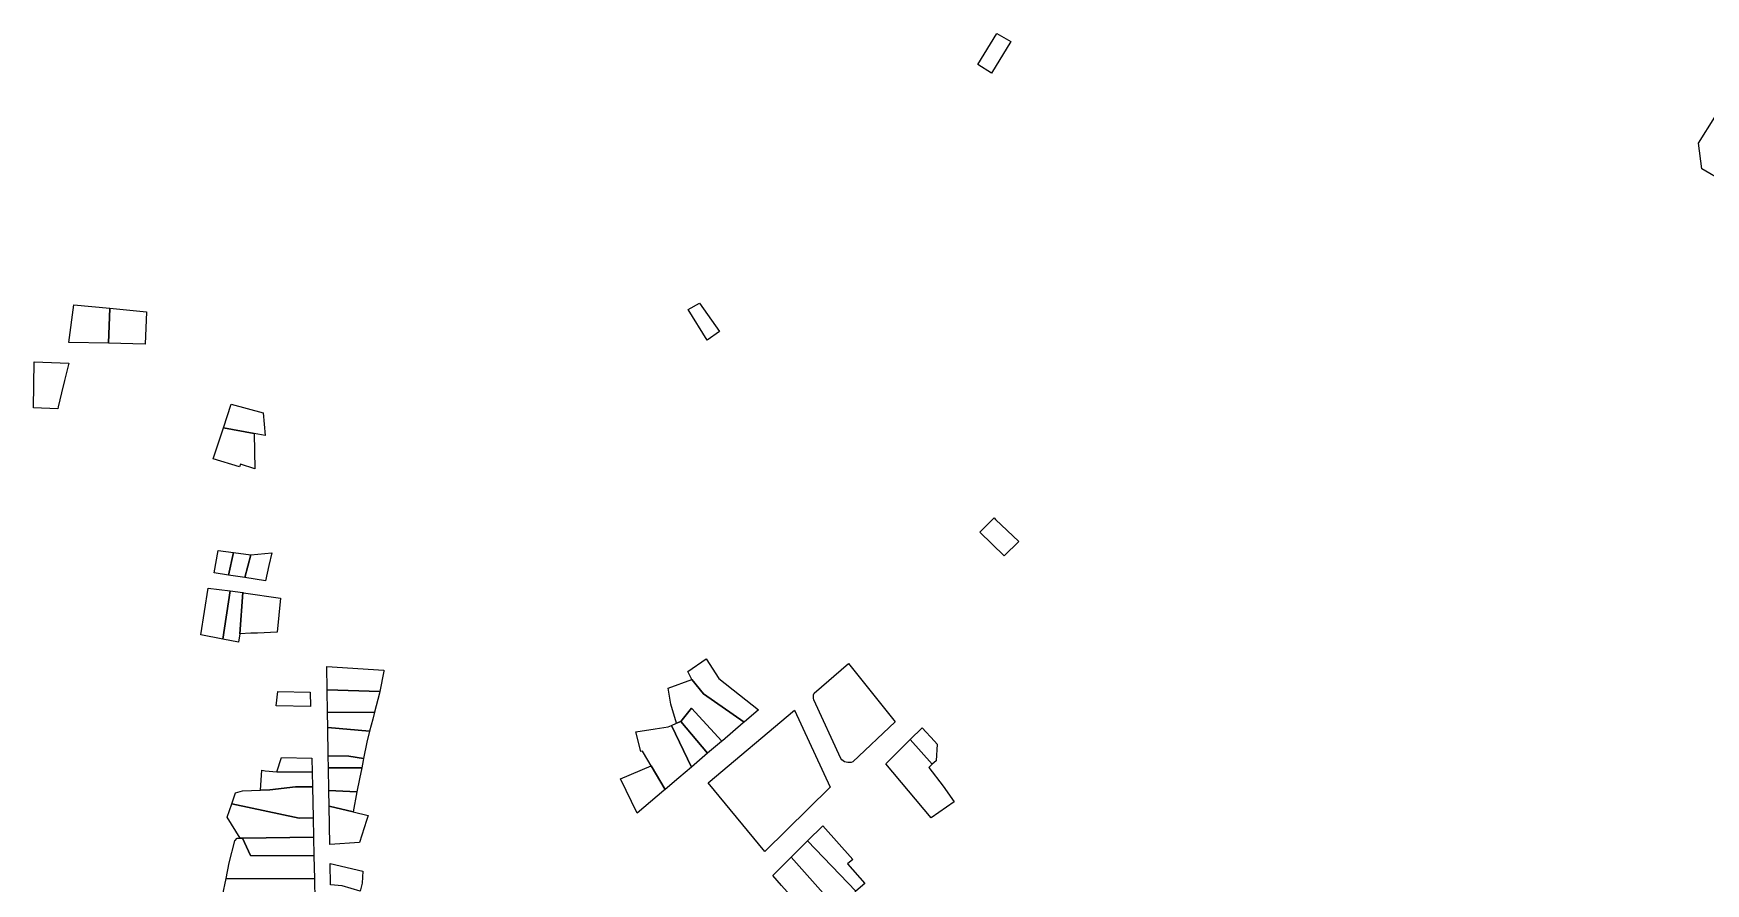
# Model space of a CAD drawing. Header units: millimetres. Extents: x 522658 to 553925, y 7796479 to 7820139.
# Drawn here: x 540739 to 541621, y 7803317 to 7803765 of the extents above; entities that cross this region are included whole.
import ezdxf

# ---------------------------------------------------------------- set-up
doc = ezdxf.new("R2010")
doc.units = ezdxf.units.MM
doc.layers.add('ZONA RESIDENCIAL 2 (ZR_2)', color=2, linetype='Continuous')

msp = doc.modelspace()

# ---------------------------------------------------------------- linework, layer by layer
at = {"layer": 'ZONA RESIDENCIAL 2 (ZR_2)'}
for points in [[(541244.19, 7803744.21), (541236.88, 7803748.72), (541247, 7803765.12), (541254.36, 7803760.93), (541244.19, 7803744.21)], [(541682.35, 7803615.74), (541677.35, 7803618.49), (541650.35, 7803633.79), (541640.05, 7803639.52), (541665.59, 7803682.7), (541637.29, 7803700.01), (541630.06, 7803687.01), (541618.62, 7803693.76), (541616.83, 7803707.21), (541625.5, 7803721.01), (541627.03, 7803719.97), (541630.92, 7803726.96), (541632.97, 7803725.57), (541633.06, 7803742.41), (541628.03, 7803745.32), (541630.88, 7803749.48), (541633.13, 7803748.29), (541655.44, 7803752.41), (541682.35, 7803615.74)], [(540779.36, 7803620.35), (540778.67, 7803601.88), (540757.82, 7803602.26), (540760.46, 7803622.08), (540779.36, 7803620.35)], [(540798.65, 7803618.45), (540798.02, 7803601.39), (540778.67, 7803601.88), (540779.36, 7803620.35), (540798.65, 7803618.45)], [(541100.69, 7803607.95), (541094.22, 7803603.44), (541084.19, 7803619.55), (541090.25, 7803622.88), (541100.69, 7803607.95)], [(540739.14, 7803567.79), (540739.59, 7803591.95), (540757.78, 7803591.42), (540755.55, 7803582.22), (540753.99, 7803575.78), (540752.2, 7803568.38), (540751.95, 7803567.34), (540739.14, 7803567.79)], [(540860.16, 7803565.22), (540861.22, 7803553.17), (540855.46, 7803554.23), (540839.24, 7803557.3), (540843.34, 7803569.78), (540860.16, 7803565.22)], [(540855.86, 7803535.64), (540848.37, 7803538.03), (540847.72, 7803536.75), (540833.85, 7803540.91), (540839.24, 7803557.3), (540855.46, 7803554.23), (540855.86, 7803535.64)], [(541250.9, 7803489.8), (541238.01, 7803502.2), (541245.53, 7803509.73), (541246.33, 7803508.96), (541258.48, 7803497.27), (541250.9, 7803489.8)], [(540834.45, 7803480.76), (540836.52, 7803492.66), (540844.61, 7803491.54), (540842.03, 7803479.61), (540834.45, 7803480.76)], [(540842.03, 7803479.61), (540844.61, 7803491.54), (540853.8, 7803490.27), (540850.6, 7803478.32), (540842.03, 7803479.61)], [(540863.25, 7803484.67), (540861.46, 7803476.68), (540850.6, 7803478.32), (540853.8, 7803490.27), (540864.75, 7803491.39), (540863.25, 7803484.67)], [(540827.32, 7803448.23), (540831.16, 7803472.74), (540842.81, 7803471.25), (540839.04, 7803445.91), (540827.32, 7803448.23)], [(540849.56, 7803470.38), (540847.85, 7803448.72), (540847.26, 7803444.29), (540839.04, 7803445.91), (540842.81, 7803471.25), (540849.56, 7803470.38)], [(540853.74, 7803448.95), (540847.85, 7803448.72), (540849.56, 7803470.38), (540849.89, 7803470.34), (540869.4, 7803467.42), (540867.65, 7803449.48), (540857.2, 7803449.08), (540853.74, 7803448.95)], [(540923.9, 7803429.54), (540923.8, 7803429.01), (540921.78, 7803418.3), (540893.95, 7803419.12), (540893.74, 7803431.4), (540923.9, 7803429.54)], [(541121.39, 7803408.61), (541113.85, 7803402.2), (541092.26, 7803416.96), (541086.18, 7803424.67), (541084.11, 7803428.9), (541093.7, 7803435.56), (541100.37, 7803425.18), (541111.28, 7803416.49), (541121.39, 7803408.61)], [(541193.37, 7803402.34), (541170.98, 7803381.21), (541170.15, 7803380.92), (541169.27, 7803380.78), (541168.39, 7803380.79), (541167.52, 7803380.96), (541166.7, 7803381.27), (541165.94, 7803381.73), (541165.27, 7803382.3), (541164.71, 7803382.99), (541150.57, 7803413.91), (541150.37, 7803414.78), (541150.32, 7803415.67), (541150.41, 7803416.55), (541150.65, 7803417.41), (541168.78, 7803433), (541193.37, 7803402.34)], [(541102.04, 7803392.13), (541086.04, 7803409.49), (541080.36, 7803402.42), (541078.18, 7803401.51), (541075.11, 7803411.68), (541073.69, 7803420.06), (541086.18, 7803424.67), (541092.26, 7803416.96), (541113.85, 7803402.2), (541113.24, 7803401.68), (541102.29, 7803392.35), (541102.04, 7803392.13)], [(540885.13, 7803410.41), (540867, 7803410.71), (540868, 7803418.24), (540884.94, 7803417.92), (540885.13, 7803410.41)], [(540921.78, 7803418.3), (540921.53, 7803417.36), (540918.84, 7803407.44), (540894.15, 7803407.15), (540893.95, 7803419.12), (540921.78, 7803418.3)], [(540916.37, 7803397.38), (540894.28, 7803399.38), (540894.15, 7803407.15), (540918.84, 7803407.44), (540918.07, 7803403.63), (540916.37, 7803397.38)], [(541102.04, 7803392.13), (541101.76, 7803391.9), (541094.52, 7803385.73), (541080.36, 7803402.42), (541086.04, 7803409.49), (541102.04, 7803392.13)], [(541124.74, 7803334), (541094.75, 7803370.17), (541140.24, 7803408.45), (541159.11, 7803367.87), (541124.74, 7803334)], [(540916.37, 7803397.38), (540914.82, 7803391.63), (540913.14, 7803383.03), (540905.32, 7803384.14), (540894.53, 7803384.37), (540894.28, 7803399.38), (540916.37, 7803397.38)], [(541075.49, 7803400.39), (541085.98, 7803378.45), (541079.38, 7803372.83), (541072.09, 7803366.6), (541060.17, 7803386.76), (541059.34, 7803386.6), (541056.76, 7803396.99), (541066.93, 7803398.59), (541073.75, 7803399.66), (541075.49, 7803400.39)], [(541085.98, 7803378.45), (541075.49, 7803400.39), (541078.18, 7803401.51), (541080.36, 7803402.42), (541094.52, 7803385.73), (541085.98, 7803378.45)], [(541212.91, 7803379.9), (541201.34, 7803392.94), (541207.63, 7803399.16), (541214.08, 7803392.18), (541215.6, 7803390.57), (541214.91, 7803381.66), (541212.91, 7803379.9)], [(541188.38, 7803380.16), (541201.34, 7803392.94), (541212.91, 7803379.9), (541211.06, 7803378.28), (541218.7, 7803368.35), (541224.54, 7803360.17), (541212.33, 7803351.65), (541188.38, 7803380.16)], [(540885.88, 7803383.19), (540886.04, 7803375.77), (540867.43, 7803375.85), (540869.86, 7803383.42), (540885.88, 7803383.19)], [(540913.14, 7803383.03), (540912.91, 7803381.84), (540912.16, 7803378.03), (540894.64, 7803378.03), (540894.53, 7803384.37), (540905.32, 7803384.14), (540913.14, 7803383.03)], [(541048.66, 7803372.23), (541064.7, 7803379.11), (541072.09, 7803366.6), (541071.52, 7803366.12), (541057.46, 7803354.14), (541048.66, 7803372.23)], [(540886.04, 7803375.77), (540886.21, 7803367.97), (540877.32, 7803367.99), (540863.72, 7803366.52), (540858.89, 7803366.34), (540859.45, 7803376.86), (540861.22, 7803376.51), (540867.43, 7803375.85), (540886.04, 7803375.77)], [(540909.68, 7803365.4), (540894.84, 7803366.14), (540894.64, 7803378.03), (540912.16, 7803378.03), (540911, 7803372.18), (540909.68, 7803365.4)], [(540886.57, 7803351.63), (540879.15, 7803351.54), (540843.67, 7803359.06), (540845.57, 7803364.8), (540849.41, 7803366), (540858.89, 7803366.34), (540863.72, 7803366.52), (540877.32, 7803367.99), (540886.21, 7803367.97), (540886.57, 7803351.63)], [(540909.68, 7803365.4), (540907.61, 7803354.82), (540894.98, 7803357.87), (540894.84, 7803366.14), (540909.68, 7803365.4)], [(540848.11, 7803341.04), (540841.33, 7803351.99), (540843.67, 7803359.06), (540879.15, 7803351.54), (540886.57, 7803351.63), (540886.8, 7803341.48), (540849.34, 7803341.04), (540848.11, 7803341.04)], [(540907.61, 7803354.82), (540915.51, 7803352.91), (540914.71, 7803350.31), (540911.1, 7803338.63), (540895.32, 7803337.65), (540894.98, 7803357.87), (540907.61, 7803354.82)], [(541171.02, 7803329.68), (541168.29, 7803327.38), (541177.45, 7803317.08), (541172.67, 7803313.04), (541147.09, 7803339.48), (541155.18, 7803347.54), (541171.02, 7803329.68)], [(540887.01, 7803331.59), (540887.27, 7803319.61), (540840.66, 7803319.79), (540842.32, 7803328.02), (540845.34, 7803339.58), (540846.59, 7803341.03), (540849.34, 7803341.04), (540853.55, 7803331.83), (540887.01, 7803331.59)], [(540887.01, 7803331.59), (540853.55, 7803331.83), (540849.34, 7803341.04), (540886.8, 7803341.48), (540887.01, 7803331.59)], [(541172.67, 7803313.04), (541170.49, 7803311.19), (541162.45, 7803304.39), (541156.91, 7803310.33), (541138.58, 7803331), (541146.68, 7803339.07), (541147.09, 7803339.48), (541172.67, 7803313.04)], [(540912.81, 7803323.66), (540912.42, 7803317.22), (540911.29, 7803313.06), (540901.95, 7803315.84), (540895.67, 7803316.44), (540895.49, 7803327.6), (540912.81, 7803323.66)], [(541156.91, 7803310.33), (541146.95, 7803300.98), (541139.61, 7803309.26), (541133.53, 7803316.11), (541128.89, 7803321.34), (541138.58, 7803331), (541156.91, 7803310.33)], [(540887.39, 7803307.86), (540848.08, 7803307.46), (540838.82, 7803310.63), (540840.66, 7803319.79), (540887.28, 7803319.61), (540887.54, 7803307.86), (540887.39, 7803307.86)]]:
    msp.add_lwpolyline(points, close=True, dxfattribs=at)

doc.saveas('drawing.dxf')
